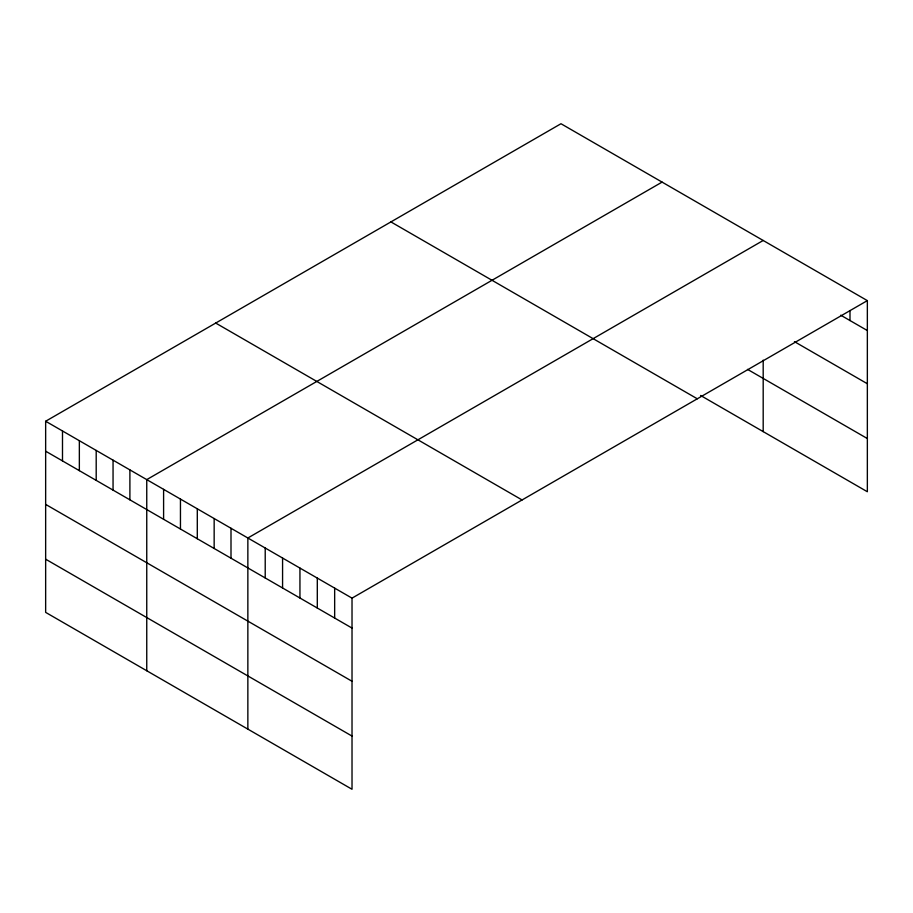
<?xml version="1.0" encoding="UTF-8"?>
<svg xmlns="http://www.w3.org/2000/svg" width="913" height="913" viewBox="0 0 913 913"><rect width="100%" height="100%" fill="white"/><g stroke="black" fill="none" stroke-linecap="round" stroke-linejoin="round"><path stroke-width="1.37" d="M45.65 421.247L352.019 598.141L352.019 789.266L45.65 612.383L45.65 421.247L560.981 123.734L867.35 300.617L867.35 491.742L700.591 395.477M662.085 182.098L146.753 479.622L146.753 670.758M763.188 240.473L247.857 537.997L247.857 729.133M352.019 598.141L867.35 300.617M840.725 315.19L867.35 330.552M794.436 341.645L867.35 383.745M747.542 369.377L867.35 438.548M390.924 221.916L697.292 398.798M215.708 323.065L522.076 499.959M45.65 451.193L352.019 628.076M45.65 504.387L352.019 681.269M45.65 559.19L352.019 736.072M849.992 310.546L849.992 320.531M763.188 360.144L763.188 431.609M334.66 588.109L334.66 618.055M317.302 578.089L317.302 608.024M299.943 568.069L299.943 598.004M282.574 558.037L282.574 587.983M265.215 548.017L265.215 577.963M231 528.262L231 558.208M214.156 518.538L214.156 548.473M197.299 508.815L197.299 538.75M180.454 499.08L180.454 529.026M163.598 489.357L163.598 519.292M129.897 469.898L129.897 499.833M113.052 460.163L113.052 490.11M96.196 450.44L96.196 480.375M79.351 440.705L79.351 470.651M62.495 430.982L62.495 460.917"/></g></svg>
